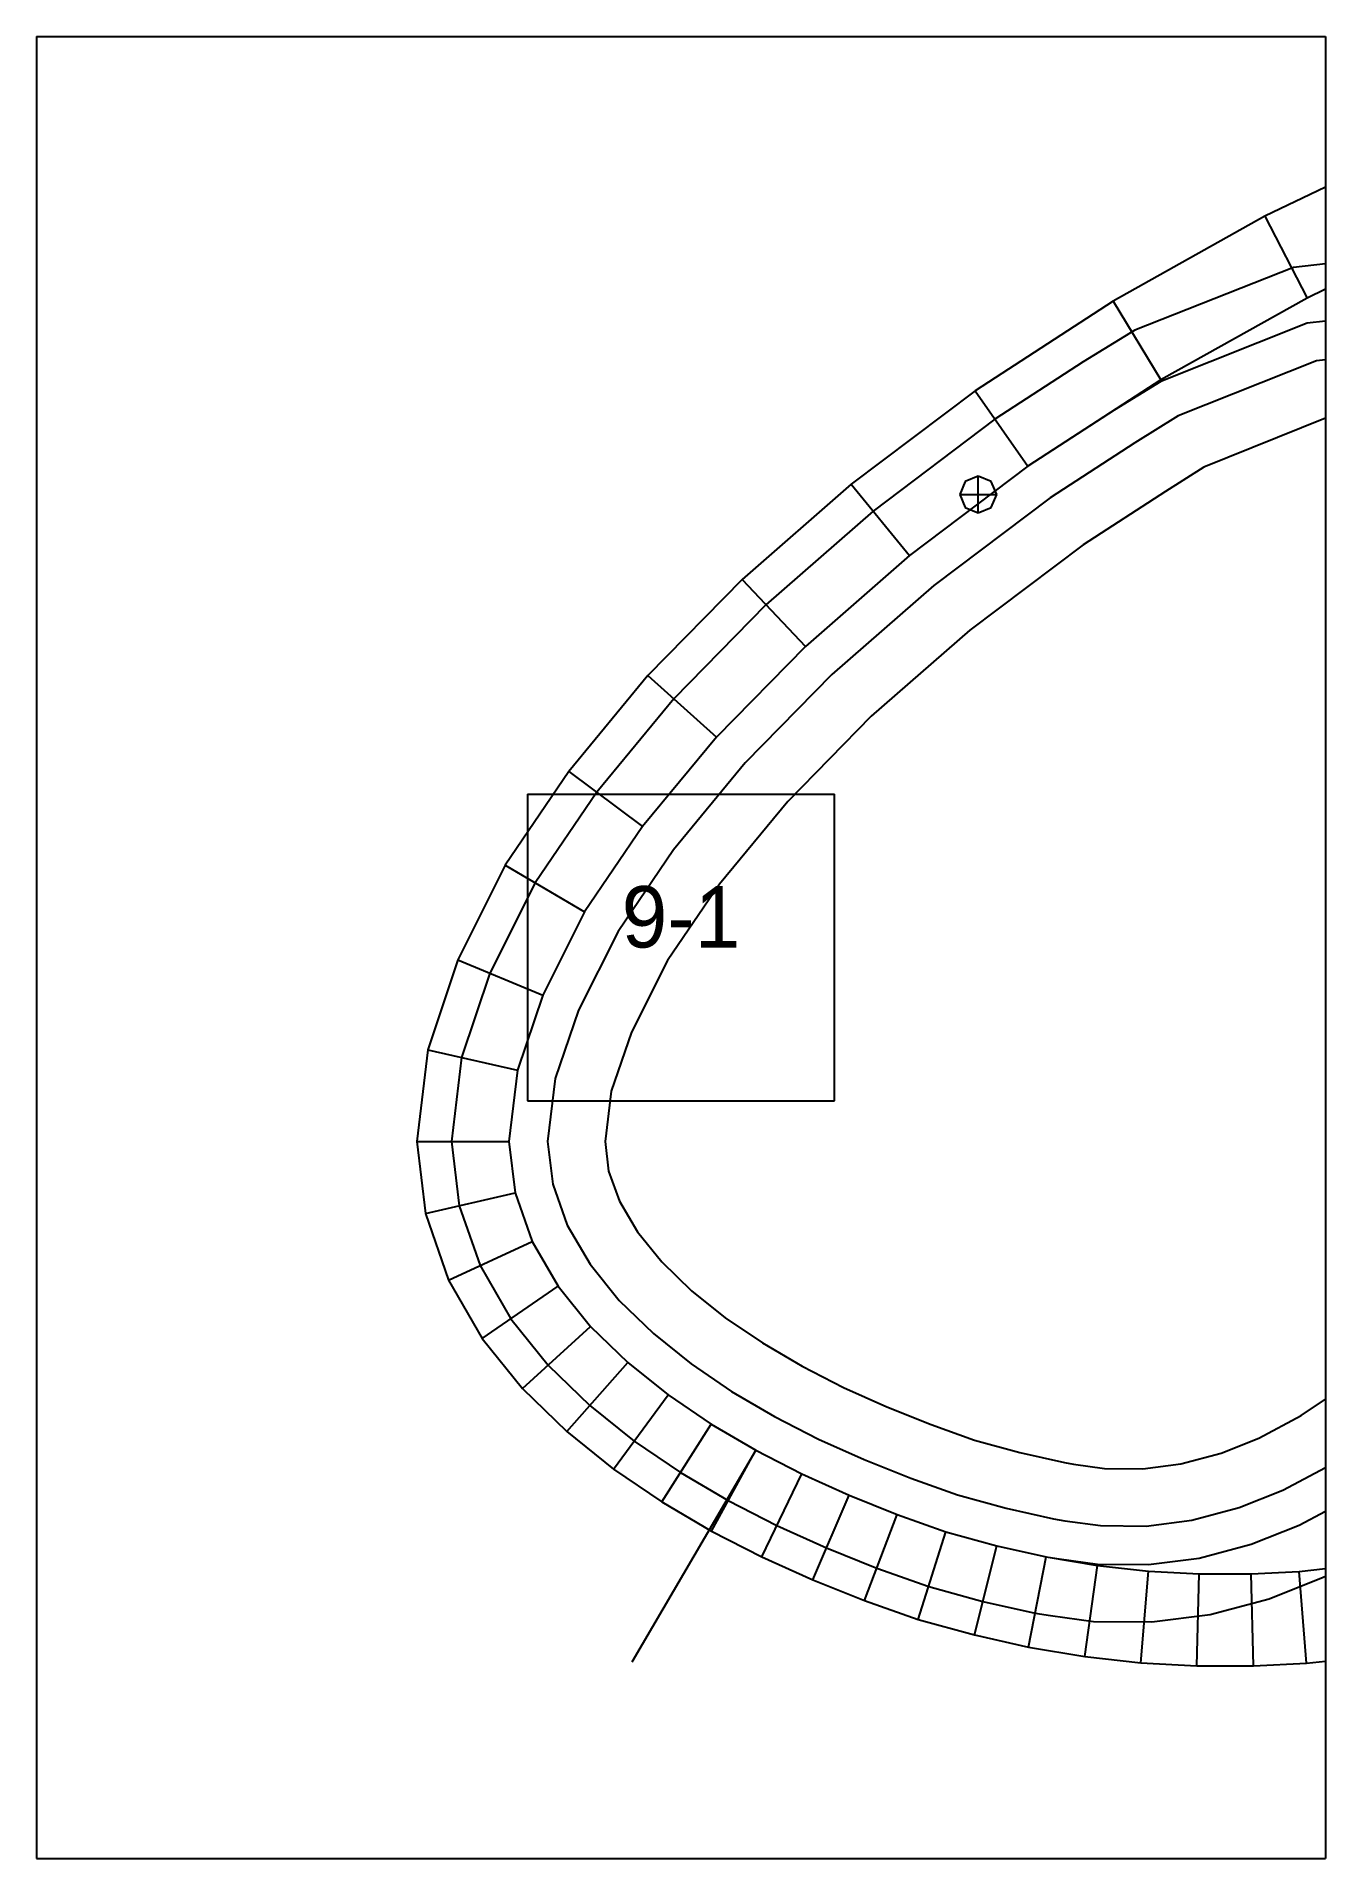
# Paper-space layout 'Plan 9-1' of a CAD drawing. Header units: metres, sheet in millimetres. Extents: x 0 to 210, y 0 to 297.
# The model-space entities are those that its viewports show. They can reach past a viewport. Long polylines and large blocks are cut down to what shows.
import ezdxf
from ezdxf.enums import TextEntityAlignment as Align

# ---------------------------------------------------------------- set-up
doc = ezdxf.new("R2010")
doc.units = ezdxf.units.M
for name, color, linetype in [('default', 7, 'Continuous'), ('TEXTLAYER', 7, 'Continuous'), ('VIEWPORTS', 7, 'Continuous')]:
    doc.layers.add(name, color=color, linetype=linetype)

msp = doc.modelspace()

# ---------------------------------------------------------------- linework, layer by layer
at = {"color": 9}
for p, q in [((0, -2079), (0, -2376)), ((210, -2079), (210, -2376)), ((210, -2079), (210, -2376)), ((0, -2376), (210, -2376)), ((0, -2376), (210, -2376)), ((0, -2376), (0, -2673)), ((210, -2376), (420, -2376)), ((210, -2376), (210, -2673)), ((210, -2376), (420, -2376)), ((210, -2376), (210, -2673)), ((80, -2499.5), (130, -2499.5)), ((80, -2499.5), (80, -2549.5)), ((130, -2549.5), (130, -2499.5)), ((80, -2549.5), (130, -2549.5)), ((0, -2673), (210, -2673)), ((0, -2673), (210, -2673)), ((0, -2673), (0, -2970)), ((210, -2673), (420, -2673)), ((210, -2673), (210, -2970)), ((210, -2673), (420, -2673)), ((210, -2673), (210, -2970))]:
    msp.add_line(p, q, dxfattribs=at)
at = {"layer": 'default', "color": 7, "linetype": 'Continuous'}
for p, q in [((227.03, -2392.45), (200.12, -2405.32)), ((200.12, -2405.32), (175.4, -2419.15)), ((200.12, -2405.32), (207.03, -2418.64)), ((233.07, -2406.18), (207.03, -2418.64)), ((233.33, -2410.51), (204.76, -2413.66)), ((204.76, -2413.66), (178.95, -2423.88)), ((175.4, -2419.15), (152.91, -2433.78)), ((175.4, -2419.15), (183.15, -2431.99)), ((207.03, -2418.64), (183.15, -2431.99)), ((233.07, -2419.85), (207.03, -2422.73)), ((207.03, -2422.73), (183.15, -2432.23)), ((178.95, -2423.88), (170.54, -2429.04)), ((232.89, -2426.15), (208.55, -2428.85)), ((170.54, -2429.04), (156.15, -2438.41)), ((208.55, -2428.85), (185.98, -2437.86)), ((183.15, -2431.99), (161.52, -2446.06)), ((183.15, -2432.23), (175.55, -2436.94)), ((152.91, -2433.78), (132.74, -2448.99)), ((152.91, -2433.78), (161.52, -2446.06)), ((175.55, -2436.94), (161.52, -2446.06)), ((185.98, -2437.86), (178.93, -2442.25)), ((210.81, -2437.92), (190.19, -2446.21)), ((232.62, -2435.5), (210.81, -2437.92)), ((156.15, -2438.41), (136.3, -2453.38)), ((178.93, -2442.25), (165.13, -2451.22)), ((161.52, -2446.06), (142.2, -2460.63)), ((161.52, -2446.06), (142.2, -2460.63)), ((190.19, -2446.21), (183.94, -2450.15)), ((132.74, -2448.99), (114.96, -2464.53)), ((132.74, -2448.99), (142.2, -2460.63)), ((151.31, -2448.54), (150.43, -2450.66)), ((153.43, -2447.66), (151.31, -2448.54)), ((153.43, -2453.66), (153.43, -2447.66)), ((155.55, -2448.54), (153.43, -2447.66)), ((156.43, -2450.66), (155.55, -2448.54)), ((183.94, -2450.15), (170.5, -2458.88)), ((165.13, -2451.22), (146.17, -2465.52)), ((150.43, -2450.66), (156.43, -2450.66)), ((150.43, -2450.66), (151.31, -2452.78)), ((151.31, -2452.78), (153.43, -2453.66)), ((153.43, -2453.66), (155.55, -2452.78)), ((155.55, -2452.78), (156.43, -2450.66)), ((136.3, -2453.38), (118.84, -2468.64)), ((170.5, -2458.88), (152.06, -2472.78)), ((142.2, -2460.63), (125.26, -2475.44)), ((142.2, -2460.63), (125.26, -2475.44)), ((114.96, -2464.53), (99.61, -2480.17)), ((114.96, -2464.53), (125.26, -2475.44)), ((146.17, -2465.52), (129.58, -2480.02)), ((118.84, -2468.64), (103.81, -2483.95)), ((152.06, -2472.78), (136, -2486.82)), ((125.26, -2475.44), (110.76, -2490.21)), ((125.26, -2475.44), (110.76, -2490.21)), ((99.61, -2480.17), (86.74, -2495.79)), ((99.61, -2480.17), (110.76, -2490.21)), ((129.58, -2480.02), (115.44, -2494.42)), ((103.81, -2483.95), (91.27, -2499.17)), ((136, -2486.82), (122.39, -2500.68)), ((110.76, -2490.21), (98.75, -2504.78)), ((110.76, -2490.21), (98.75, -2504.78)), ((115.44, -2494.42), (103.79, -2508.56)), ((86.74, -2495.79), (76.37, -2511.1)), ((86.74, -2495.79), (98.75, -2504.78)), ((91.27, -2499.17), (81.24, -2513.96)), ((122.39, -2500.68), (111.27, -2514.16)), ((98.75, -2504.78), (89.3, -2518.69)), ((98.75, -2504.78), (89.3, -2518.69)), ((103.79, -2508.56), (94.74, -2521.88)), ((76.37, -2511.1), (68.65, -2526.5)), ((76.37, -2511.1), (89.3, -2518.69)), ((81.24, -2513.96), (73.86, -2528.68)), ((111.27, -2514.16), (102.8, -2526.61)), ((89.3, -2518.69), (82.49, -2532.27)), ((89.3, -2518.69), (82.49, -2532.27)), ((94.74, -2521.88), (88.31, -2534.7)), ((68.65, -2526.5), (63.74, -2541.17)), ((68.65, -2526.5), (82.49, -2532.27)), ((102.8, -2526.61), (96.94, -2538.3)), ((73.86, -2528.68), (69.25, -2542.42)), ((82.49, -2532.27), (78.37, -2544.48)), ((82.49, -2532.27), (78.37, -2544.48)), ((88.31, -2534.7), (84.51, -2545.87)), ((96.94, -2538.3), (93.63, -2547.94)), ((63.74, -2541.17), (61.97, -2556.11)), ((63.74, -2541.17), (78.37, -2544.48)), ((69.25, -2542.42), (67.62, -2556.11)), ((78.37, -2544.48), (76.97, -2556.11)), ((78.37, -2544.48), (76.97, -2556.11)), ((84.51, -2545.87), (83.27, -2556.11)), ((93.63, -2547.94), (92.62, -2556.11)), ((61.97, -2556.11), (76.97, -2556.11)), ((61.97, -2556.11), (63.35, -2567.87)), ((67.62, -2556.11), (68.85, -2566.59)), ((76.97, -2556.11), (77.96, -2564.47)), ((76.97, -2556.11), (77.96, -2564.47)), ((83.27, -2556.11), (84.1, -2563.05)), ((92.62, -2556.11), (93.2, -2560.93)), ((84.1, -2563.05), (86.48, -2569.78)), ((93.2, -2560.93), (94.97, -2565.86)), ((63.35, -2567.87), (77.96, -2564.47)), ((77.96, -2564.47), (80.76, -2572.42)), ((77.96, -2564.47), (80.76, -2572.42)), ((94.97, -2565.86), (97.89, -2570.84)), ((63.35, -2567.87), (67.14, -2578.71)), ((68.85, -2566.59), (72.27, -2576.34)), ((86.48, -2569.78), (90.19, -2576.14)), ((97.89, -2570.84), (101.86, -2575.74)), ((67.14, -2578.71), (80.76, -2572.42)), ((80.76, -2572.42), (84.99, -2579.71)), ((80.76, -2572.42), (84.99, -2579.71)), ((72.27, -2576.34), (77.29, -2585.01)), ((90.19, -2576.14), (94.94, -2582.04)), ((101.86, -2575.74), (106.69, -2580.44)), ((67.14, -2578.71), (72.63, -2588.21)), ((72.63, -2588.21), (84.99, -2579.71)), ((84.99, -2579.71), (90.28, -2586.28)), ((84.99, -2579.71), (90.28, -2586.28)), ((106.69, -2580.44), (112.21, -2584.85)), ((94.94, -2582.04), (100.5, -2587.44)), ((77.29, -2585.01), (83.37, -2592.57)), ((79.19, -2596.37), (90.28, -2586.28)), ((90.28, -2586.28), (96.33, -2592.16)), ((90.28, -2586.28), (96.33, -2592.16)), ((112.21, -2584.85), (118.25, -2588.94)), ((72.63, -2588.21), (79.19, -2596.37)), ((100.5, -2587.44), (106.65, -2592.37)), ((118.25, -2588.94), (124.72, -2592.73)), ((83.37, -2592.57), (90.13, -2599.17)), ((86.39, -2603.4), (96.33, -2592.16)), ((96.33, -2592.16), (102.91, -2597.44)), ((96.33, -2592.16), (102.91, -2597.44)), ((106.65, -2592.37), (113.25, -2596.85)), ((124.72, -2592.73), (131.48, -2596.2)), ((79.19, -2596.37), (86.39, -2603.4)), ((94, -2609.51), (102.91, -2597.44)), ((102.91, -2597.44), (109.89, -2602.18)), ((102.91, -2597.44), (109.89, -2602.18)), ((113.25, -2596.85), (120.22, -2600.93)), ((131.48, -2596.2), (138.51, -2599.37)), ((206.05, -2600.8), (213.18, -2596.01)), ((90.13, -2599.17), (97.36, -2604.96)), ((120.22, -2600.93), (127.42, -2604.62)), ((138.51, -2599.37), (145.74, -2602.27)), ((199.13, -2604.48), (206.05, -2600.8)), ((86.39, -2603.4), (94, -2609.51)), ((101.88, -2614.86), (109.89, -2602.18)), ((109.89, -2602.18), (117.19, -2606.45)), ((109.89, -2602.18), (117.19, -2606.45)), ((127.42, -2604.62), (134.84, -2607.97)), ((145.74, -2602.27), (152.84, -2604.81)), ((192.99, -2606.92), (199.13, -2604.48)), ((210.85, -2608.82), (218.74, -2603.52)), ((117.19, -2606.45), (96.98, -2640.97)), ((97.36, -2604.96), (104.9, -2610.08)), ((109.98, -2619.61), (117.19, -2606.45)), ((117.19, -2606.45), (124.68, -2610.29)), ((117.19, -2606.45), (124.68, -2610.29)), ((152.84, -2604.81), (160.2, -2606.81)), ((160.2, -2606.81), (167.48, -2608.45)), ((186.43, -2608.67), (192.99, -2606.92)), ((94, -2609.51), (101.88, -2614.86)), ((104.9, -2610.08), (112.7, -2614.65)), ((118.17, -2623.81), (124.68, -2610.29)), ((124.68, -2610.29), (132.37, -2613.77)), ((124.68, -2610.29), (132.37, -2613.77)), ((134.84, -2607.97), (142.43, -2611.02)), ((167.48, -2608.45), (168.94, -2608.69)), ((168.94, -2608.69), (174, -2609.41)), ((174, -2609.41), (180.24, -2609.47)), ((180.24, -2609.47), (186.43, -2608.67)), ((203.06, -2612.96), (210.85, -2608.82)), ((142.43, -2611.02), (150.04, -2613.73)), ((195.92, -2615.8), (203.06, -2612.96)), ((101.88, -2614.86), (109.98, -2619.61)), ((112.7, -2614.65), (120.62, -2618.72)), ((126.49, -2627.57), (132.37, -2613.77)), ((132.37, -2613.77), (140.2, -2616.91)), ((132.37, -2613.77), (140.2, -2616.91)), ((150.04, -2613.73), (157.95, -2615.89)), ((157.95, -2615.89), (165.68, -2617.62)), ((188.23, -2617.85), (195.92, -2615.8)), ((205.71, -2618.68), (214.09, -2614.22)), ((120.62, -2618.72), (128.7, -2622.37)), ((134.89, -2630.94), (140.2, -2616.91)), ((140.2, -2616.91), (148.15, -2619.75)), ((140.2, -2616.91), (148.15, -2619.75)), ((165.68, -2617.62), (167.54, -2617.93)), ((167.54, -2617.93), (173.33, -2618.73)), ((173.33, -2618.73), (180.79, -2618.8)), ((180.79, -2618.8), (188.23, -2617.85)), ((197.9, -2621.78), (205.71, -2618.68)), ((109.98, -2619.61), (118.17, -2623.81)), ((128.7, -2622.37), (136.89, -2625.65)), ((143.66, -2634.06), (148.15, -2619.75)), ((148.15, -2619.75), (156.43, -2622)), ((148.15, -2619.75), (156.43, -2622)), ((152.81, -2636.56), (156.43, -2622)), ((156.43, -2622), (164.47, -2623.8)), ((156.43, -2622), (164.47, -2623.8)), ((189.44, -2624.03), (197.9, -2621.78)), ((209.64, -2627.16), (218.89, -2622.24)), ((118.17, -2623.81), (126.49, -2627.57)), ((161.59, -2638.53), (164.47, -2623.8)), ((164.47, -2623.8), (166.59, -2624.16)), ((164.47, -2623.8), (172.87, -2625.21)), ((166.59, -2624.16), (172.87, -2625.02)), ((170.81, -2640.07), (172.87, -2625.21)), ((172.87, -2625.02), (181.16, -2625.09)), ((172.87, -2625.21), (181.16, -2626.13)), ((181.16, -2625.09), (189.44, -2624.03)), ((205.71, -2626.19), (214.09, -2625.3)), ((126.49, -2627.57), (134.89, -2630.94)), ((136.89, -2625.65), (145.35, -2628.67)), ((179.92, -2641.08), (181.16, -2626.13)), ((181.16, -2626.13), (189.44, -2626.6)), ((189.02, -2641.59), (189.44, -2626.6)), ((189.44, -2626.6), (197.9, -2626.6)), ((197.9, -2626.6), (205.71, -2626.19)), ((198.29, -2641.59), (197.9, -2626.6)), ((200.83, -2630.66), (209.64, -2627.16)), ((206.89, -2641.14), (205.71, -2626.19)), ((134.89, -2630.94), (143.66, -2634.06)), ((145.35, -2628.67), (154.17, -2631.08)), ((154.17, -2631.08), (162.68, -2632.98)), ((191.23, -2633.21), (200.83, -2630.66)), ((143.66, -2634.06), (152.81, -2636.56)), ((162.68, -2632.98), (165.18, -2633.4)), ((165.18, -2633.4), (172.2, -2634.34)), ((172.2, -2634.34), (181.72, -2634.42)), ((181.72, -2634.42), (191.23, -2633.21)), ((152.81, -2636.56), (161.59, -2638.53)), ((161.59, -2638.53), (170.81, -2640.07)), ((170.81, -2640.07), (179.92, -2641.08)), ((206.89, -2641.14), (216.09, -2640.16)), ((179.92, -2641.08), (189.02, -2641.59)), ((189.02, -2641.59), (198.29, -2641.59)), ((198.29, -2641.59), (206.89, -2641.14))]:
    msp.add_line(p, q, dxfattribs=at)

# ---------------------------------------------------------------- texts
at = {"layer": 'TEXTLAYER', "color": 1}
msp.add_text('9-1', height=10, dxfattribs=at).set_placement((105, -2524.5), align=Align.CENTER)

psp = doc.layouts.new('Plan 9-1')

# ---------------------------------------------------------------- viewports
at = {"layer": 'VIEWPORTS'}
psp.add_viewport(center=(105, 148.5), size=(210, 297), view_center_point=(105, -2524.5), view_height=297, dxfattribs=at)

doc.saveas('drawing.dxf')
